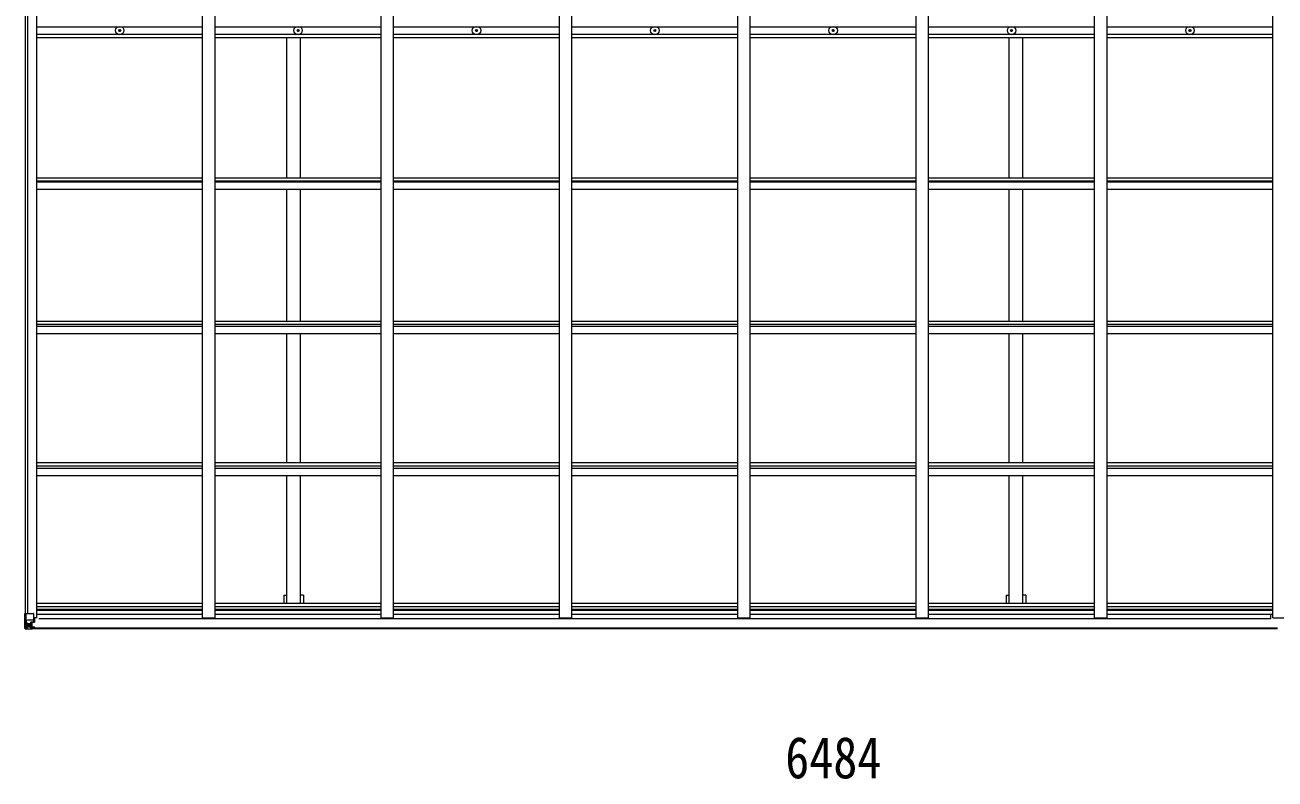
# Model space of a CAD drawing. Units: millimetres at full size; details may follow other scales. Extents: x -9783 to 9892, y -6828 to 6752.
# Drawn here: x 165 to 5182, y 611 to 3638 of the extents above; entities that cross this region are included whole.
import ezdxf
from ezdxf.enums import TextEntityAlignment as Align

# ---------------------------------------------------------------- set-up
doc = ezdxf.new("R2010")
doc.units = ezdxf.units.MM
doc.header["$LTSCALE"] = 35
for name, color, linetype, lineweight in [('0-1_本体', 4, 'Continuous', 9), ('0-2_部品', 7, 'Continuous', 9), ('0-3_ELV2', 4, 'Continuous', 9), ('0-A_寸法', 6, 'Continuous', 9)]:
    doc.layers.add(name, color=color, linetype=linetype, lineweight=lineweight)
doc.styles.add('ＭＳ ゴシック', font='')
doc.styles.get('ＭＳ ゴシック').set_extended_font_data('MS Gothic')

msp = doc.modelspace()

# ---------------------------------------------------------------- linework, layer by layer
at = {"layer": '0-1_本体'}
for p, q in [((211.76, 1257.35), (211.76, 5973.71)), ((877.76, 1257.35), (877.76, 5973.71)), ((927.76, 1257.35), (927.76, 5973.71)), ((1593.76, 1257.35), (1593.76, 5973.71)), ((1643.76, 1257.35), (1643.76, 5973.71)), ((2309.76, 1257.35), (2309.76, 5973.71)), ((2359.76, 1257.35), (2359.76, 5973.71)), ((3025.76, 1257.35), (3025.76, 5973.71)), ((3075.76, 1257.35), (3075.76, 5973.71)), ((3741.76, 1257.35), (3741.76, 5973.71)), ((3791.76, 1257.35), (3791.76, 5973.71)), ((4457.76, 1257.35), (4457.76, 5973.71)), ((4507.76, 1257.35), (4507.76, 5973.71)), ((5173.76, 1257.35), (5173.76, 5973.71)), ((166.76, 1275.81), (166.76, 5955.25)), ((176.59, 1275.81), (176.59, 5955.25)), ((211.76, 3630.53), (877.76, 3630.53)), ((927.76, 3630.53), (1593.76, 3630.53)), ((1643.76, 3630.53), (2309.76, 3630.53)), ((2359.76, 3630.53), (3025.76, 3630.53)), ((3075.76, 3630.53), (3741.76, 3630.53)), ((3791.76, 3630.53), (4457.76, 3630.53)), ((4507.76, 3630.53), (5173.76, 3630.53)), ((211.76, 3600.53), (877.76, 3600.53)), ((211.76, 3587.53), (877.76, 3587.53)), ((927.76, 3600.53), (1593.76, 3600.53)), ((927.76, 3587.53), (1593.76, 3587.53)), ((1215.26, 3024.89), (1215.26, 3587.53)), ((1270.26, 3024.89), (1270.26, 3587.53)), ((1643.76, 3600.53), (2309.76, 3600.53)), ((1643.76, 3587.53), (2309.76, 3587.53)), ((2359.76, 3600.53), (3025.76, 3600.53)), ((2359.76, 3587.53), (3025.76, 3587.53)), ((3075.76, 3600.53), (3741.76, 3600.53)), ((3075.76, 3587.53), (3741.76, 3587.53)), ((3791.76, 3600.53), (4457.76, 3600.53)), ((3791.76, 3587.53), (4457.76, 3587.53)), ((4115.26, 3024.89), (4115.26, 3587.53)), ((4170.26, 3024.89), (4170.26, 3587.53)), ((4507.76, 3600.53), (5173.76, 3600.53)), ((4507.76, 3587.53), (5173.76, 3587.53)), ((211.76, 3024.89), (877.76, 3024.89)), ((211.76, 3011.87), (877.76, 3011.87)), ((927.76, 3024.89), (1593.76, 3024.89)), ((927.76, 3011.87), (1593.76, 3011.87)), ((1643.76, 3024.89), (2309.76, 3024.89)), ((1643.76, 3011.87), (2309.76, 3011.87)), ((2359.76, 3024.89), (3025.76, 3024.89)), ((2359.76, 3011.87), (3025.76, 3011.87)), ((3075.76, 3024.89), (3741.76, 3024.89)), ((3075.76, 3011.87), (3741.76, 3011.87)), ((3791.76, 3024.89), (4457.76, 3024.89)), ((3791.76, 3011.87), (4457.76, 3011.87)), ((4507.76, 3024.89), (5173.76, 3024.89)), ((4507.76, 3011.87), (5173.76, 3011.87)), ((211.76, 3008.04), (877.76, 3008.04)), ((211.76, 2978.24), (877.76, 2978.24)), ((927.76, 3008.04), (1593.76, 3008.04)), ((927.76, 2978.24), (1593.76, 2978.24)), ((1215.26, 2449.53), (1215.26, 2978.24)), ((1270.26, 2449.53), (1270.26, 2978.24)), ((1643.76, 3008.04), (2309.76, 3008.04)), ((1643.76, 2978.24), (2309.76, 2978.24)), ((2359.76, 3008.04), (3025.76, 3008.04)), ((2359.76, 2978.24), (3025.76, 2978.24)), ((3075.76, 3008.04), (3741.76, 3008.04)), ((3075.76, 2978.24), (3741.76, 2978.24)), ((3791.76, 3008.04), (4457.76, 3008.04)), ((3791.76, 2978.24), (4457.76, 2978.24)), ((4115.26, 2449.53), (4115.26, 2978.24)), ((4170.26, 2449.53), (4170.26, 2978.24)), ((4507.76, 3008.04), (5173.76, 3008.04)), ((4507.76, 2978.24), (5173.76, 2978.24)), ((211.75, 2436.58), (877.75, 2436.58)), ((211.76, 2449.53), (877.76, 2449.53)), ((211.76, 2429.18), (877.76, 2429.18)), ((927.75, 2436.58), (1593.75, 2436.58)), ((927.76, 2449.53), (1593.76, 2449.53)), ((927.76, 2429.18), (1593.76, 2429.18)), ((1643.75, 2436.58), (2309.75, 2436.58)), ((1643.76, 2449.53), (2309.76, 2449.53)), ((1643.76, 2429.18), (2309.76, 2429.18)), ((2359.75, 2436.58), (3025.75, 2436.58)), ((2359.76, 2449.53), (3025.76, 2449.53)), ((2359.76, 2429.18), (3025.76, 2429.18)), ((3075.75, 2436.58), (3741.75, 2436.58)), ((3075.76, 2449.53), (3741.76, 2449.53)), ((3075.76, 2429.18), (3741.76, 2429.18)), ((3791.75, 2436.58), (4457.75, 2436.58)), ((3791.76, 2449.53), (4457.76, 2449.53)), ((3791.76, 2429.18), (4457.76, 2429.18)), ((4507.75, 2436.58), (5173.75, 2436.58)), ((4507.76, 2449.53), (5173.76, 2449.53)), ((4507.76, 2429.18), (5173.76, 2429.18)), ((211.76, 2399.78), (877.76, 2399.78)), ((927.76, 2399.78), (1593.76, 2399.78)), ((1215.26, 1881.17), (1215.26, 2399.78)), ((1270.26, 1881.17), (1270.26, 2399.78)), ((1643.76, 2399.78), (2309.76, 2399.78)), ((2359.76, 2399.78), (3025.76, 2399.78)), ((3075.76, 2399.78), (3741.76, 2399.78)), ((3791.76, 2399.78), (4457.76, 2399.78)), ((4115.26, 1881.17), (4115.26, 2399.78)), ((4170.26, 1881.17), (4170.26, 2399.78)), ((4507.76, 2399.78), (5173.76, 2399.78)), ((211.76, 1881.17), (877.76, 1881.17)), ((211.76, 1868.33), (877.76, 1868.33)), ((211.76, 1858.17), (877.76, 1858.17)), ((927.76, 1881.17), (1593.76, 1881.17)), ((927.76, 1868.33), (1593.76, 1868.33)), ((927.76, 1858.17), (1593.76, 1858.17)), ((1643.76, 1881.17), (2309.76, 1881.17)), ((1643.76, 1868.33), (2309.76, 1868.33)), ((1643.76, 1858.17), (2309.76, 1858.17)), ((2359.76, 1881.17), (3025.76, 1881.17)), ((2359.76, 1868.33), (3025.76, 1868.33)), ((2359.76, 1858.17), (3025.76, 1858.17)), ((3075.76, 1881.17), (3741.76, 1881.17)), ((3075.76, 1868.33), (3741.76, 1868.33)), ((3075.76, 1858.17), (3741.76, 1858.17)), ((3791.76, 1881.17), (4457.76, 1881.17)), ((3791.76, 1868.33), (4457.76, 1868.33)), ((3791.76, 1858.17), (4457.76, 1858.17)), ((4507.76, 1881.17), (5173.76, 1881.17)), ((4507.76, 1868.33), (5173.76, 1868.33)), ((4507.76, 1858.17), (5173.76, 1858.17)), ((211.76, 1829.21), (877.76, 1829.21)), ((927.76, 1829.21), (1593.76, 1829.21)), ((1215.26, 1316.21), (1215.26, 1829.21)), ((1270.26, 1316.21), (1270.26, 1829.21)), ((1643.76, 1829.21), (2309.76, 1829.21)), ((2359.76, 1829.21), (3025.76, 1829.21)), ((3075.76, 1829.21), (3741.76, 1829.21)), ((3791.76, 1829.21), (4457.76, 1829.21)), ((4115.26, 1316.21), (4115.26, 1829.21)), ((4170.26, 1316.21), (4170.26, 1829.21)), ((4507.76, 1829.21), (5173.76, 1829.21)), ((211.76, 1316.21), (877.76, 1316.21)), ((927.76, 1316.21), (1593.76, 1316.21)), ((1203.26, 1349.05), (1215.26, 1349.05)), ((1203.26, 1349.05), (1203.26, 1316.21)), ((1282.26, 1349.05), (1270.26, 1349.05)), ((1282.26, 1349.05), (1282.26, 1316.21)), ((1643.76, 1316.21), (2309.76, 1316.21)), ((2359.76, 1316.21), (3025.76, 1316.21)), ((3075.76, 1316.21), (3741.76, 1316.21)), ((3791.76, 1316.21), (4457.76, 1316.21)), ((4103.26, 1349.05), (4115.26, 1349.05)), ((4103.26, 1349.05), (4103.26, 1316.21)), ((4182.26, 1349.05), (4170.26, 1349.05)), ((4182.26, 1349.05), (4182.26, 1316.21)), ((4507.76, 1316.21), (5173.76, 1316.21)), ((211.76, 1257.35), (198.76, 1257.35)), ((211.76, 1303.39), (877.76, 1303.39)), ((211.76, 1292.04), (877.76, 1292.04)), ((211.76, 1288.26), (877.76, 1288.26)), ((211.76, 1272.3), (877.76, 1272.3)), ((877.76, 1257.35), (927.76, 1257.35)), ((927.76, 1303.39), (1593.76, 1303.39)), ((927.76, 1292.04), (1593.76, 1292.04)), ((927.76, 1288.26), (1593.76, 1288.26)), ((927.76, 1272.3), (1593.76, 1272.3)), ((1593.76, 1257.35), (1643.76, 1257.35)), ((1643.76, 1303.39), (2309.76, 1303.39)), ((1643.76, 1292.04), (2309.76, 1292.04)), ((1643.76, 1288.26), (2309.76, 1288.26)), ((1643.76, 1272.3), (2309.76, 1272.3)), ((2309.76, 1257.35), (2359.76, 1257.35)), ((2359.76, 1303.39), (3025.76, 1303.39)), ((2359.76, 1292.04), (3025.76, 1292.04)), ((2359.76, 1288.26), (3025.76, 1288.26)), ((2359.76, 1272.3), (3025.76, 1272.3)), ((3025.76, 1257.35), (3075.76, 1257.35)), ((3075.76, 1303.39), (3741.76, 1303.39)), ((3075.76, 1292.04), (3741.76, 1292.04)), ((3075.76, 1288.26), (3741.76, 1288.26)), ((3075.76, 1272.3), (3741.76, 1272.3)), ((3741.76, 1257.35), (3791.76, 1257.35)), ((3791.76, 1303.39), (4457.76, 1303.39)), ((3791.76, 1292.04), (4457.76, 1292.04)), ((3791.76, 1288.26), (4457.76, 1288.26)), ((3791.76, 1272.3), (4457.76, 1272.3)), ((4457.76, 1257.35), (4507.76, 1257.35)), ((4507.76, 1303.39), (5173.76, 1303.39)), ((4507.76, 1292.04), (5173.76, 1292.04)), ((4507.76, 1288.26), (5173.76, 1288.26)), ((4507.76, 1272.3), (5173.76, 1272.3)), ((5164.77, 1254.02), (5164.77, 1272.3)), ((5173.76, 1257.35), (5223.76, 1257.35)), ((188.26, 1217.47), (5192.26, 1217.47)), ((188.26, 1215.05), (5192.26, 1215.05)), ((5164.77, 1254.02), (220.76, 1254.02))]:
    msp.add_line(p, q, dxfattribs=at)
at = {"layer": '0-2_部品'}
for p, q in [((167.61, 1275.81), (197.76, 1275.81)), ((167.61, 1275.81), (167.61, 1215.23)), ((198.76, 1274.81), (198.76, 1241.72)), ((203.26, 1257.35), (203.26, 1240.95)), ((164.76, 1215.11), (164.76, 1215.14)), ((165.7, 1214.15), (165.7, 1214.11)), ((165.7, 1214.1), (165.7, 1214.1)), ((174.67, 1213.72), (166.75, 1214.19)), ((167.61, 1215.16), (167.61, 1215.23)), ((168.15, 1248.93), (174.76, 1249.15)), ((168.15, 1248.93), (172.3, 1236.85)), ((171.58, 1218.61), (168.84, 1214.94)), ((174.76, 1235.62), (172.43, 1235.58)), ((172.43, 1235.58), (172.43, 1222.11)), ((172.43, 1222.11), (174.76, 1222.05)), ((174.76, 1249.15), (198.76, 1249.15)), ((174.76, 1235.62), (174.76, 1235.61)), ((174.76, 1235.61), (186.76, 1235.61)), ((174.76, 1222.06), (186.76, 1222.06)), ((186.76, 1212.93), (174.76, 1213.71)), ((180.24, 1229.25), (180.24, 1230.21)), ((185.76, 1222.06), (186.76, 1222.06)), ((186.76, 1238.91), (186.76, 1212.81)), ((188.26, 1235.61), (186.76, 1235.61)), ((188.26, 1222.06), (186.76, 1222.06)), ((188.26, 1218.52), (186.76, 1218.52)), ((186.76, 1213.7), (193.26, 1213.3)), ((193.26, 1212.42), (186.76, 1212.81)), ((197.94, 1241.46), (187.59, 1239.8)), ((187.59, 1239.17), (197.94, 1240.82)), ((187.59, 1239.8), (187.59, 1239.17)), ((192.26, 1232.02), (188.26, 1232.02)), ((192.26, 1223.81), (188.26, 1223.81)), ((188.76, 1218.88), (188.26, 1218.88)), ((193.26, 1214.23), (188.26, 1214.31)), ((188.37, 1220.18), (192.26, 1220.18)), ((188.76, 1219.97), (188.76, 1219.81)), ((188.76, 1219.81), (188.76, 1219.81)), ((198.76, 1219.72), (188.76, 1219.81)), ((188.76, 1217.86), (188.76, 1219.81)), ((196.76, 1217.88), (188.76, 1217.88)), ((196.76, 1217.86), (188.76, 1217.86)), ((192.26, 1239.92), (192.26, 1219.95)), ((193.26, 1214.23), (193.26, 1215.05)), ((193.26, 1213.82), (193.26, 1214.23)), ((193.26, 1213.82), (193.26, 1213.3)), ((193.26, 1213.3), (193.26, 1212.42)), ((197.94, 1240.82), (197.94, 1241.46)), ((198.22, 1240.9), (202.26, 1240.94)), ((198.26, 1214.61), (198.26, 1215.05)), ((198.56, 1214.61), (198.26, 1214.61)), ((198.56, 1214.61), (200.25, 1215.05)), ((203.26, 1252.81), (198.76, 1252.81)), ((198.76, 1219.72), (198.76, 1218.11)), ((198.76, 1218.11), (203.76, 1218.11)), ((202.26, 1242.67), (203.26, 1242.67)), ((203.26, 1240.95), (202.26, 1240.94)), ((203.76, 1217.47), (203.76, 1218.11)), ((203.76, 1218.11), (204.76, 1218.11)), ((204.76, 1219.8), (204.76, 1219.68)), ((204.76, 1218.11), (204.76, 1219.68)), ((204.76, 1218.11), (204.76, 1217.47))]:
    msp.add_line(p, q, dxfattribs=at)
for points in [[(164.76, 1215.14), (164.76, 1275.81), (167.61, 1275.81)], [(165.7, 1214.1), (174.76, 1213.55), (186.76, 1212.81)], [(178.32, 1228.29), (177.36, 1228.29), (177.36, 1227.33), (178.32, 1227.33)], [(180.24, 1230.21), (179.28, 1230.21), (179.28, 1229.25)], [(179.28, 1226.37), (179.28, 1225.41), (180.24, 1225.41), (180.24, 1226.37)], [(181.2, 1227.33), (182.16, 1227.33), (182.16, 1228.29), (181.2, 1228.29)], [(193.26, 1213.82), (188.26, 1213.82), (188.26, 1239.28)], [(203.76, 1219.84), (188.76, 1219.97), (188.76, 1219.97)], [(188.76, 1218.88), (196.76, 1218.88), (196.76, 1217.47)], [(202.26, 1240.94), (202.26, 1242.67), (198.76, 1242.69)], [(198.76, 1219.72), (198.76, 1219.73), (204.76, 1219.68)]]:
    msp.add_lwpolyline(points, dxfattribs=at)
msp.add_circle((179.76, 1227.81), 5.3, dxfattribs=at)
for centre, radius, start, end in [((197.76, 1274.81), 1, 0, 90), ((165.76, 1215.14), 0.999, 180.04917, 266.5576), ((165.76, 1215.11), 0.999, 180.04917, 266.5576), ((165.76, 1215.1), 1, 179.99921, 266.49983), ((166.92, 1201.5), 12.7, 84.89689, 90.75534), ((168.89, 1215.11), 1.28, 177.54105, 228.82169), ((178.32, 1229.25), 0.96, 270, 0), ((178.32, 1226.37), 0.96, 0, 90), ((181.2, 1229.25), 0.96, 180, 270), ((181.2, 1226.37), 0.96, 90, 180), ((187.7, 1238.87), 0.937, 96.73234, 177.67791), ((187.7, 1238.24), 0.937, 96.73234, 177.67791), ((188.76, 1220.31), 0.5, 179.95536, 269.47105), ((188.76, 1217.38), 0.5, 89.99891, 179.99891), ((188.76, 1217.36), 0.5, 90.00309, 180.00198), ((188.78, 1220.49), 0.513, 178.95293, 268.11972), ((197.83, 1242.39), 0.937, 276.73234, 357.67791), ((197.83, 1241.75), 0.937, 276.73234, 357.67791), ((203.9, 1212.15), 7.69, 83.56574, 91.03001)]:
    msp.add_arc(centre, radius, start, end, dxfattribs=at)
for centre, major_axis, ratio, start_param, end_param in [((167.7, 1214.02), (2, -0.12), 0.060933, 2.0712557, 3.1453404), ((366.7, 1201.79), (201, -12.36), 0.060933, 3.1453404, 3.145839), ((168.87, 1246.59), (0.85, -2.32), 0.403757, 3.0087805, 3.9744392), ((167.89, 1217.12), (-0.02, -3), 0.466854, 0.125683, 0.7596956), ((169.56, 1222.19), (0.03, -5), 0.573921, 0.7672717, 1.551125), ((171.03, 1235.56), (0, -3), 0.468246, 1.5772882, 2.0127935), ((93.01, 1222.06), (81.75, 0), 0.061163, 6.2824128, 6.2831853)]:
    msp.add_ellipse(centre, major_axis=major_axis, ratio=ratio, start_param=start_param, end_param=end_param, dxfattribs=at)
at = {"layer": '0-3_ELV2'}
for p, q in [((542.52, 3616.03), (543.63, 3616.05)), ((542.52, 3615.03), (543.63, 3615.01)), ((543.63, 3616.05), (544.14, 3616.15)), ((543.63, 3615.01), (544.14, 3614.91)), ((544.25, 3616.67), (544.14, 3616.15)), ((544.25, 3614.39), (544.14, 3614.91)), ((544.26, 3617.78), (544.25, 3616.67)), ((544.26, 3613.29), (544.25, 3614.39)), ((545.26, 3617.78), (545.28, 3616.67)), ((545.26, 3613.29), (545.28, 3614.39)), ((545.28, 3616.67), (545.38, 3616.15)), ((545.28, 3614.39), (545.38, 3614.91)), ((545.9, 3616.05), (545.38, 3616.15)), ((545.9, 3615.01), (545.38, 3614.91)), ((547.01, 3616.03), (545.9, 3616.05)), ((547.01, 3615.03), (545.9, 3615.01)), ((1258.52, 3616.03), (1259.63, 3616.05)), ((1258.52, 3615.03), (1259.63, 3615.01)), ((1259.63, 3616.05), (1260.14, 3616.15)), ((1259.63, 3615.01), (1260.14, 3614.91)), ((1260.25, 3616.67), (1260.14, 3616.15)), ((1260.25, 3614.39), (1260.14, 3614.91)), ((1260.26, 3617.78), (1260.25, 3616.67)), ((1260.26, 3613.29), (1260.25, 3614.39)), ((1261.26, 3617.78), (1261.28, 3616.67)), ((1261.26, 3613.29), (1261.28, 3614.39)), ((1261.28, 3616.67), (1261.38, 3616.15)), ((1261.28, 3614.39), (1261.38, 3614.91)), ((1261.9, 3616.05), (1261.38, 3616.15)), ((1261.9, 3615.01), (1261.38, 3614.91)), ((1263.01, 3616.03), (1261.9, 3616.05)), ((1263.01, 3615.03), (1261.9, 3615.01)), ((1974.52, 3616.03), (1975.63, 3616.05)), ((1974.52, 3615.03), (1975.63, 3615.01)), ((1975.63, 3616.05), (1976.14, 3616.15)), ((1975.63, 3615.01), (1976.14, 3614.91)), ((1976.25, 3616.67), (1976.14, 3616.15)), ((1976.25, 3614.39), (1976.14, 3614.91)), ((1976.26, 3617.78), (1976.25, 3616.67)), ((1976.26, 3613.29), (1976.25, 3614.39)), ((1977.26, 3617.78), (1977.28, 3616.67)), ((1977.26, 3613.29), (1977.28, 3614.39)), ((1977.28, 3616.67), (1977.38, 3616.15)), ((1977.28, 3614.39), (1977.38, 3614.91)), ((1977.9, 3616.05), (1977.38, 3616.15)), ((1977.9, 3615.01), (1977.38, 3614.91)), ((1979.01, 3616.03), (1977.9, 3616.05)), ((1979.01, 3615.03), (1977.9, 3615.01)), ((2690.52, 3616.03), (2691.63, 3616.05)), ((2690.52, 3615.03), (2691.63, 3615.01)), ((2691.63, 3616.05), (2692.14, 3616.15)), ((2691.63, 3615.01), (2692.14, 3614.91)), ((2692.25, 3616.67), (2692.14, 3616.15)), ((2692.25, 3614.39), (2692.14, 3614.91)), ((2692.26, 3617.78), (2692.25, 3616.67)), ((2692.26, 3613.29), (2692.25, 3614.39)), ((2693.26, 3617.78), (2693.28, 3616.67)), ((2693.26, 3613.29), (2693.28, 3614.39)), ((2693.28, 3616.67), (2693.38, 3616.15)), ((2693.28, 3614.39), (2693.38, 3614.91)), ((2693.9, 3616.05), (2693.38, 3616.15)), ((2693.9, 3615.01), (2693.38, 3614.91)), ((2695.01, 3616.03), (2693.9, 3616.05)), ((2695.01, 3615.03), (2693.9, 3615.01)), ((3406.52, 3616.03), (3407.63, 3616.05)), ((3406.52, 3615.03), (3407.63, 3615.01)), ((3407.63, 3616.05), (3408.14, 3616.15)), ((3407.63, 3615.01), (3408.14, 3614.91)), ((3408.25, 3616.67), (3408.14, 3616.15)), ((3408.25, 3614.39), (3408.14, 3614.91)), ((3408.26, 3617.78), (3408.25, 3616.67)), ((3408.26, 3613.29), (3408.25, 3614.39)), ((3409.26, 3617.78), (3409.28, 3616.67)), ((3409.26, 3613.29), (3409.28, 3614.39)), ((3409.28, 3616.67), (3409.38, 3616.15)), ((3409.28, 3614.39), (3409.38, 3614.91)), ((3409.9, 3616.05), (3409.38, 3616.15)), ((3409.9, 3615.01), (3409.38, 3614.91)), ((3411.01, 3616.03), (3409.9, 3616.05)), ((3411.01, 3615.03), (3409.9, 3615.01)), ((4122.52, 3616.03), (4123.63, 3616.05)), ((4122.52, 3615.03), (4123.63, 3615.01)), ((4123.63, 3616.05), (4124.14, 3616.15)), ((4123.63, 3615.01), (4124.14, 3614.91)), ((4124.25, 3616.67), (4124.14, 3616.15)), ((4124.25, 3614.39), (4124.14, 3614.91)), ((4124.26, 3617.78), (4124.25, 3616.67)), ((4124.26, 3613.29), (4124.25, 3614.39)), ((4125.26, 3617.78), (4125.28, 3616.67)), ((4125.26, 3613.29), (4125.28, 3614.39)), ((4125.28, 3616.67), (4125.38, 3616.15)), ((4125.28, 3614.39), (4125.38, 3614.91)), ((4125.9, 3616.05), (4125.38, 3616.15)), ((4125.9, 3615.01), (4125.38, 3614.91)), ((4127.01, 3616.03), (4125.9, 3616.05)), ((4127.01, 3615.03), (4125.9, 3615.01)), ((4838.52, 3616.03), (4839.63, 3616.05)), ((4838.52, 3615.03), (4839.63, 3615.01)), ((4839.63, 3616.05), (4840.14, 3616.15)), ((4839.63, 3615.01), (4840.14, 3614.91)), ((4840.25, 3616.67), (4840.14, 3616.15)), ((4840.25, 3614.39), (4840.14, 3614.91)), ((4840.26, 3617.78), (4840.25, 3616.67)), ((4840.26, 3613.29), (4840.25, 3614.39)), ((4841.26, 3617.78), (4841.28, 3616.67)), ((4841.26, 3613.29), (4841.28, 3614.39)), ((4841.28, 3616.67), (4841.38, 3616.15)), ((4841.28, 3614.39), (4841.38, 3614.91)), ((4841.9, 3616.05), (4841.38, 3616.15)), ((4841.9, 3615.01), (4841.38, 3614.91)), ((4843.01, 3616.03), (4841.9, 3616.05)), ((4843.01, 3615.03), (4841.9, 3615.01))]:
    msp.add_line(p, q, dxfattribs=at)
for centre, radius in [((544.76, 3615.53), 17), ((544.76, 3615.53), 4), ((1260.76, 3615.53), 17), ((1260.76, 3615.53), 4), ((1976.76, 3615.53), 17), ((1976.76, 3615.53), 4), ((2692.76, 3615.53), 17), ((2692.76, 3615.53), 4), ((3408.76, 3615.53), 17), ((3408.76, 3615.53), 4), ((4124.76, 3615.53), 17), ((4124.76, 3615.53), 4), ((4840.76, 3615.53), 17), ((4840.76, 3615.53), 4)]:
    msp.add_circle(centre, radius, dxfattribs=at)
for centre, start, end in [((544.76, 3615.53), 167.44414, 192.55586), ((544.76, 3615.53), 77.44414, 102.55586), ((544.76, 3615.53), 257.44414, 282.55586), ((544.76, 3615.53), 347.44414, 12.55586), ((1260.76, 3615.53), 167.44414, 192.55586), ((1260.76, 3615.53), 77.44414, 102.55586), ((1260.76, 3615.53), 257.44414, 282.55586), ((1260.76, 3615.53), 347.44414, 12.55586), ((1976.76, 3615.53), 167.44414, 192.55586), ((1976.76, 3615.53), 77.44414, 102.55586), ((1976.76, 3615.53), 257.44414, 282.55586), ((1976.76, 3615.53), 347.44414, 12.55586), ((2692.76, 3615.53), 167.44414, 192.55586), ((2692.76, 3615.53), 77.44414, 102.55586), ((2692.76, 3615.53), 257.44414, 282.55586), ((2692.76, 3615.53), 347.44414, 12.55586), ((3408.76, 3615.53), 167.44414, 192.55586), ((3408.76, 3615.53), 77.44414, 102.55586), ((3408.76, 3615.53), 257.44414, 282.55586), ((3408.76, 3615.53), 347.44414, 12.55586), ((4124.76, 3615.53), 167.44414, 192.55586), ((4124.76, 3615.53), 77.44414, 102.55586), ((4124.76, 3615.53), 257.44414, 282.55586), ((4124.76, 3615.53), 347.44414, 12.55586), ((4840.76, 3615.53), 167.44414, 192.55586), ((4840.76, 3615.53), 77.44414, 102.55586), ((4840.76, 3615.53), 257.44414, 282.55586), ((4840.76, 3615.53), 347.44414, 12.55586)]:
    msp.add_arc(centre, 2.3, start, end, dxfattribs=at)

# ---------------------------------------------------------------- texts
at = {"layer": '0-A_寸法', "color": 7, "style": 'ＭＳ ゴシック', "width": 0.85}
msp.add_text('6484', height=166.8, dxfattribs=at).set_placement((3216.26, 563.34), align=Align.BOTTOM_LEFT)

doc.saveas('drawing.dxf')
